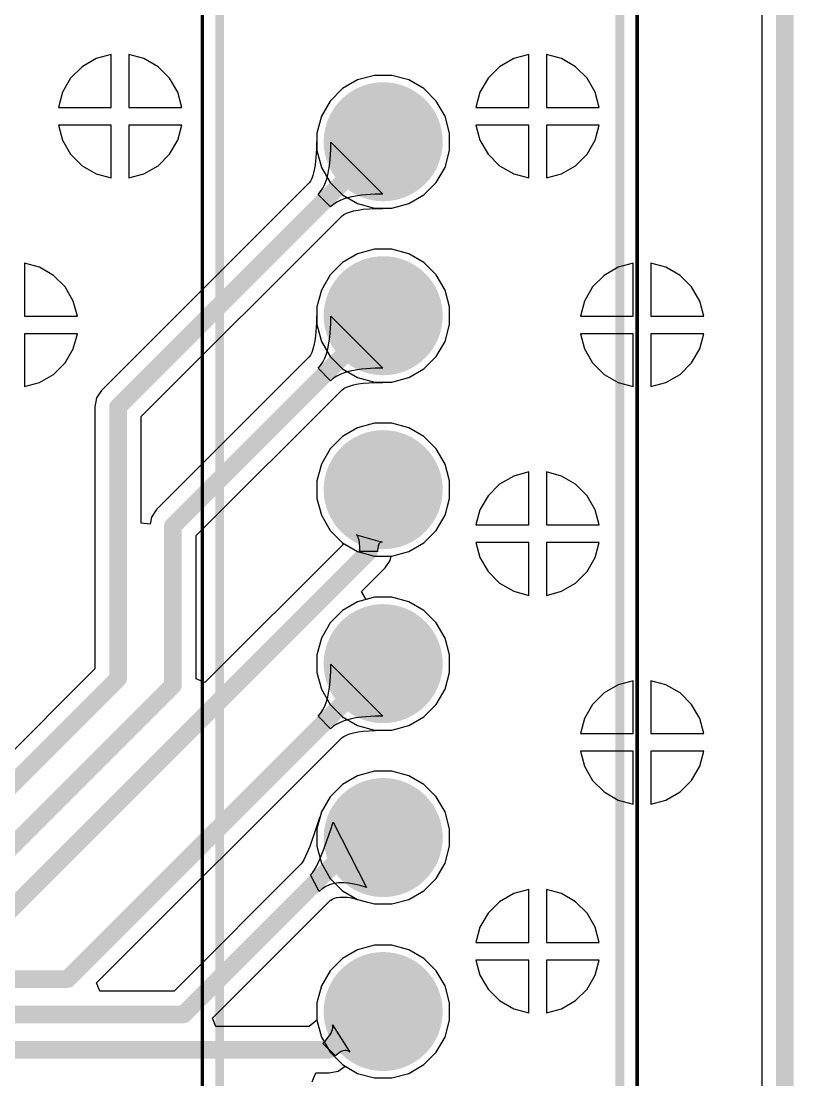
# Model space of a CAD drawing. Header units: inches. Extents: x 1.37 to 4.6, y 1.74 to 5.29.
# Drawn here: x 4.078 to 4.515, y 2.053 to 2.652 of the extents above; entities that cross this region are included whole.
import ezdxf

# ---------------------------------------------------------------- set-up
doc = ezdxf.new("R2010")
doc.units = ezdxf.units.IN
doc.header["$MEASUREMENT"] = 0
for name, color, linetype in [('BottomLayer', 5, 'Continuous'), ('BottomSolder', 6, 'Continuous'), ('KeepOutLayer', 6, 'Continuous'), ('Mechanical13', 56, 'Continuous'), ('Mechanical15', 56, 'Continuous'), ('MultiLayer', 9, 'Continuous'), ('PadHoleLayer', 156, 'Continuous'), ('TopLayer', 1, 'Continuous'), ('TopOverlay', 2, 'Continuous'), ('TopSolder', 216, 'Continuous')]:
    doc.layers.add(name, color=color, linetype=linetype)

# ---------------------------------------------------------------- blocks, each defined once
blk = doc.blocks.new('JST_B8B_XH_A_139')
at = {"layer": 'BottomLayer'}
h = blk.add_hatch(color=5, dxfattribs=at)
edge = h.paths.add_edge_path()
edge.add_arc((-0.34449, -0.02067), 0.02968, 0, 360)
h = blk.add_hatch(color=5, dxfattribs=at)
edge = h.paths.add_edge_path()
edge.add_arc((-0.24606, -0.02067), 0.02968, 0, 360)
h = blk.add_hatch(color=5, dxfattribs=at)
edge = h.paths.add_edge_path()
edge.add_arc((-0.14764, -0.02067), 0.02968, 0, 360)
h = blk.add_hatch(color=5, dxfattribs=at)
edge = h.paths.add_edge_path()
edge.add_arc((-0.04921, -0.02067), 0.02968, 0, 360)
h = blk.add_hatch(color=5, dxfattribs=at)
edge = h.paths.add_edge_path()
edge.add_arc((0.04921, -0.02067), 0.02968, 0, 360)
h = blk.add_hatch(color=5, dxfattribs=at)
edge = h.paths.add_edge_path()
edge.add_arc((0.14764, -0.02067), 0.02968, 0, 360)
at = {"layer": 'BottomSolder'}
h = blk.add_hatch(color=6, dxfattribs=at)
edge = h.paths.add_edge_path()
edge.add_arc((-0.34449, -0.02067), 0.03368, 0, 360)
h = blk.add_hatch(color=6, dxfattribs=at)
edge = h.paths.add_edge_path()
edge.add_arc((-0.24606, -0.02067), 0.03368, 0, 360)
h = blk.add_hatch(color=6, dxfattribs=at)
edge = h.paths.add_edge_path()
edge.add_arc((-0.14764, -0.02067), 0.03368, 0, 360)
h = blk.add_hatch(color=6, dxfattribs=at)
edge = h.paths.add_edge_path()
edge.add_arc((-0.04921, -0.02067), 0.03368, 0, 360)
h = blk.add_hatch(color=6, dxfattribs=at)
edge = h.paths.add_edge_path()
edge.add_arc((0.04921, -0.02067), 0.03368, 0, 360)
h = blk.add_hatch(color=6, dxfattribs=at)
edge = h.paths.add_edge_path()
edge.add_arc((0.14764, -0.02067), 0.03368, 0, 360)
at = {"layer": 'MultiLayer'}
h = blk.add_hatch(color=9, dxfattribs=at)
edge = h.paths.add_edge_path()
edge.add_arc((-0.34449, -0.02067), 0.02968, 0, 360)
h = blk.add_hatch(color=9, dxfattribs=at)
edge = h.paths.add_edge_path()
edge.add_arc((-0.24606, -0.02067), 0.02968, 0, 360)
h = blk.add_hatch(color=9, dxfattribs=at)
edge = h.paths.add_edge_path()
edge.add_arc((-0.14764, -0.02067), 0.02968, 0, 360)
h = blk.add_hatch(color=9, dxfattribs=at)
edge = h.paths.add_edge_path()
edge.add_arc((-0.04921, -0.02067), 0.02968, 0, 360)
h = blk.add_hatch(color=9, dxfattribs=at)
edge = h.paths.add_edge_path()
edge.add_arc((0.04921, -0.02067), 0.02968, 0, 360)
h = blk.add_hatch(color=9, dxfattribs=at)
edge = h.paths.add_edge_path()
edge.add_arc((0.14764, -0.02067), 0.02968, 0, 360)
at = {"layer": 'PadHoleLayer'}
h = blk.add_hatch(color=156, dxfattribs=at)
edge = h.paths.add_edge_path()
edge.add_arc((-0.34449, -0.02067), 0.01969, 0, 360)
h = blk.add_hatch(color=156, dxfattribs=at)
edge = h.paths.add_edge_path()
edge.add_arc((-0.24606, -0.02067), 0.01969, 0, 360)
h = blk.add_hatch(color=156, dxfattribs=at)
edge = h.paths.add_edge_path()
edge.add_arc((-0.14764, -0.02067), 0.01969, 0, 360)
h = blk.add_hatch(color=156, dxfattribs=at)
edge = h.paths.add_edge_path()
edge.add_arc((-0.04921, -0.02067), 0.01969, 0, 360)
h = blk.add_hatch(color=156, dxfattribs=at)
edge = h.paths.add_edge_path()
edge.add_arc((0.04921, -0.02067), 0.01969, 0, 360)
h = blk.add_hatch(color=156, dxfattribs=at)
edge = h.paths.add_edge_path()
edge.add_arc((0.14764, -0.02067), 0.01969, 0, 360)
at = {"layer": 'TopLayer'}
h = blk.add_hatch(color=1, dxfattribs=at)
edge = h.paths.add_edge_path()
edge.add_arc((-0.34449, -0.02067), 0.02968, 0, 360)
h = blk.add_hatch(color=1, dxfattribs=at)
edge = h.paths.add_edge_path()
edge.add_arc((-0.24606, -0.02067), 0.02968, 0, 360)
h = blk.add_hatch(color=1, dxfattribs=at)
edge = h.paths.add_edge_path()
edge.add_arc((-0.14764, -0.02067), 0.02968, 0, 360)
h = blk.add_hatch(color=1, dxfattribs=at)
edge = h.paths.add_edge_path()
edge.add_arc((-0.04921, -0.02067), 0.02968, 0, 360)
h = blk.add_hatch(color=1, dxfattribs=at)
edge = h.paths.add_edge_path()
edge.add_arc((0.04921, -0.02067), 0.02968, 0, 360)
h = blk.add_hatch(color=1, dxfattribs=at)
edge = h.paths.add_edge_path()
edge.add_arc((0.14764, -0.02067), 0.02968, 0, 360)
at = {"layer": 'TopSolder'}
h = blk.add_hatch(color=216, dxfattribs=at)
edge = h.paths.add_edge_path()
edge.add_arc((-0.34449, -0.02067), 0.03368, 0, 360)
h = blk.add_hatch(color=216, dxfattribs=at)
edge = h.paths.add_edge_path()
edge.add_arc((-0.24606, -0.02067), 0.03368, 0, 360)
h = blk.add_hatch(color=216, dxfattribs=at)
edge = h.paths.add_edge_path()
edge.add_arc((-0.14764, -0.02067), 0.03368, 0, 360)
h = blk.add_hatch(color=216, dxfattribs=at)
edge = h.paths.add_edge_path()
edge.add_arc((-0.04921, -0.02067), 0.03368, 0, 360)
h = blk.add_hatch(color=216, dxfattribs=at)
edge = h.paths.add_edge_path()
edge.add_arc((0.04921, -0.02067), 0.03368, 0, 360)
h = blk.add_hatch(color=216, dxfattribs=at)
edge = h.paths.add_edge_path()
edge.add_arc((0.14764, -0.02067), 0.03368, 0, 360)
at = {"layer": 'Mechanical13', "const_width": 0.005}
for points in [[(0.44094, 0.11319), (-0.44094, 0.11319)], [(0.44094, -0.11319), (-0.44094, -0.11319)]]:
    blk.add_lwpolyline(points, dxfattribs=at)
at = {"layer": 'Mechanical15', "const_width": 0.00197}
for points in [[(0.45079, 0.12303), (-0.45079, 0.12303)], [(0.45079, -0.12303), (-0.45079, -0.12303)]]:
    blk.add_lwpolyline(points, dxfattribs=at)
at = {"layer": 'TopOverlay', "const_width": 0.005}
for points in [[(0.44094, 0.11319), (-0.44094, 0.11319)], [(0.44094, -0.11319), (-0.44094, -0.11319)]]:
    blk.add_lwpolyline(points, dxfattribs=at)

msp = doc.modelspace()

# ---------------------------------------------------------------- linework, layer by layer
at = {"layer": 'BottomLayer'}
for p, q in [((4.49687, 4.07678), (4.49687, 1.75813)), ((4.12035, 2.63104), (4.11237, 2.62643)), ((4.12886, 2.63332), (4.12035, 2.63104)), ((4.12886, 2.60342), (4.12886, 2.63332)), ((4.14737, 2.63104), (4.13886, 2.63332)), ((4.13886, 2.63332), (4.13886, 2.60342)), ((4.15535, 2.62643), (4.14737, 2.63104)), ((4.35657, 2.63104), (4.34859, 2.62643)), ((4.36508, 2.63332), (4.35657, 2.63104)), ((4.36508, 2.60342), (4.36508, 2.63332)), ((4.38359, 2.63104), (4.37508, 2.63332)), ((4.37508, 2.63332), (4.37508, 2.60342)), ((4.39157, 2.62643), (4.38359, 2.63104)), ((4.11237, 2.62643), (4.10585, 2.61991)), ((4.16186, 2.61991), (4.15535, 2.62643)), ((4.34859, 2.62643), (4.34207, 2.61991)), ((4.39808, 2.61991), (4.39157, 2.62643)), ((4.10585, 2.61991), (4.10124, 2.61193)), ((4.16647, 2.61193), (4.16186, 2.61991)), ((4.26822, 2.61895), (4.25965, 2.61401)), ((4.27777, 2.62151), (4.26822, 2.61895)), ((4.28766, 2.62151), (4.27777, 2.62151)), ((4.29721, 2.61895), (4.28766, 2.62151)), ((4.30578, 2.61401), (4.29721, 2.61895)), ((4.34207, 2.61991), (4.33746, 2.61193)), ((4.40269, 2.61193), (4.39808, 2.61991)), ((4.10124, 2.61193), (4.09896, 2.60342)), ((4.16875, 2.60342), (4.16647, 2.61193)), ((4.25965, 2.61401), (4.25266, 2.60701)), ((4.31277, 2.60701), (4.30578, 2.61401)), ((4.33746, 2.61193), (4.33518, 2.60342)), ((4.40497, 2.60342), (4.40269, 2.61193)), ((4.25266, 2.60701), (4.24772, 2.59845)), ((4.31771, 2.59845), (4.31277, 2.60701)), ((4.09896, 2.60342), (4.12886, 2.60342)), ((4.13886, 2.60342), (4.16875, 2.60342)), ((4.33518, 2.60342), (4.36508, 2.60342)), ((4.37508, 2.60342), (4.40497, 2.60342)), ((4.24772, 2.59845), (4.24516, 2.5889)), ((4.32027, 2.5889), (4.31771, 2.59845)), ((4.12886, 2.59342), (4.09896, 2.59342)), ((4.09896, 2.59342), (4.10124, 2.58491)), ((4.12886, 2.56353), (4.12886, 2.59342)), ((4.16875, 2.59342), (4.13886, 2.59342)), ((4.13886, 2.59342), (4.13886, 2.56353)), ((4.16647, 2.58491), (4.16875, 2.59342)), ((4.24516, 2.5889), (4.24516, 2.57901)), ((4.32027, 2.57901), (4.32027, 2.5889)), ((4.36508, 2.59342), (4.33518, 2.59342)), ((4.33518, 2.59342), (4.33746, 2.58491)), ((4.36508, 2.56353), (4.36508, 2.59342)), ((4.40497, 2.59342), (4.37508, 2.59342)), ((4.37508, 2.59342), (4.37508, 2.56353)), ((4.40269, 2.58491), (4.40497, 2.59342)), ((4.10124, 2.58491), (4.10585, 2.57693)), ((4.16186, 2.57693), (4.16647, 2.58491)), ((4.33746, 2.58491), (4.34207, 2.57693)), ((4.39808, 2.57693), (4.40269, 2.58491)), ((4.10585, 2.57693), (4.11237, 2.57042)), ((4.15535, 2.57042), (4.16186, 2.57693)), ((4.24516, 2.57901), (4.24772, 2.56945)), ((4.31771, 2.56945), (4.32027, 2.57901)), ((4.34207, 2.57693), (4.34859, 2.57042)), ((4.39157, 2.57042), (4.39808, 2.57693)), ((4.11237, 2.57042), (4.12035, 2.56581)), ((4.14737, 2.56581), (4.15535, 2.57042)), ((4.34859, 2.57042), (4.35657, 2.56581)), ((4.38359, 2.56581), (4.39157, 2.57042)), ((4.12035, 2.56581), (4.12886, 2.56353)), ((4.13886, 2.56353), (4.14737, 2.56581)), ((4.24772, 2.56945), (4.25266, 2.56089)), ((4.31277, 2.56089), (4.31771, 2.56945)), ((4.35657, 2.56581), (4.36508, 2.56353)), ((4.37508, 2.56353), (4.38359, 2.56581)), ((4.25266, 2.56089), (4.25965, 2.5539)), ((4.30578, 2.5539), (4.31277, 2.56089)), ((4.25965, 2.5539), (4.26822, 2.54895)), ((4.29721, 2.54895), (4.30578, 2.5539)), ((4.26822, 2.54895), (4.27777, 2.54639)), ((4.27777, 2.54639), (4.28766, 2.54639)), ((4.28766, 2.54639), (4.29721, 2.54895)), ((4.27777, 2.52309), (4.26822, 2.52053)), ((4.28766, 2.52309), (4.27777, 2.52309)), ((4.29721, 2.52053), (4.28766, 2.52309)), ((4.26822, 2.52053), (4.25965, 2.51558)), ((4.30578, 2.51558), (4.29721, 2.52053)), ((4.08831, 2.51293), (4.0798, 2.51521)), ((4.0798, 2.51521), (4.0798, 2.48531)), ((4.09629, 2.50832), (4.08831, 2.51293)), ((4.25965, 2.51558), (4.25266, 2.50859)), ((4.31277, 2.50859), (4.30578, 2.51558)), ((4.41562, 2.51293), (4.40764, 2.50832)), ((4.42413, 2.51521), (4.41562, 2.51293)), ((4.42413, 2.48531), (4.42413, 2.51521)), ((4.44264, 2.51293), (4.43413, 2.51521)), ((4.43413, 2.51521), (4.43413, 2.48531)), ((4.45062, 2.50832), (4.44264, 2.51293)), ((4.10281, 2.5018), (4.09629, 2.50832)), ((4.25266, 2.50859), (4.24772, 2.50002)), ((4.31771, 2.50002), (4.31277, 2.50859)), ((4.40764, 2.50832), (4.40113, 2.5018)), ((4.45714, 2.5018), (4.45062, 2.50832)), ((4.10742, 2.49382), (4.10281, 2.5018)), ((4.24772, 2.50002), (4.24516, 2.49047)), ((4.32027, 2.49047), (4.31771, 2.50002)), ((4.40113, 2.5018), (4.39652, 2.49382)), ((4.46175, 2.49382), (4.45714, 2.5018)), ((4.1097, 2.48531), (4.10742, 2.49382)), ((4.39652, 2.49382), (4.39424, 2.48531)), ((4.46403, 2.48531), (4.46175, 2.49382)), ((4.24516, 2.49047), (4.24516, 2.48058)), ((4.32027, 2.48058), (4.32027, 2.49047)), ((4.0798, 2.48531), (4.1097, 2.48531)), ((4.24516, 2.48058), (4.24772, 2.47103)), ((4.31771, 2.47103), (4.32027, 2.48058)), ((4.39424, 2.48531), (4.42413, 2.48531)), ((4.43413, 2.48531), (4.46403, 2.48531)), ((4.1097, 2.47531), (4.0798, 2.47531)), ((4.0798, 2.47531), (4.0798, 2.44542)), ((4.10742, 2.4668), (4.1097, 2.47531)), ((4.42413, 2.47531), (4.39424, 2.47531)), ((4.39424, 2.47531), (4.39652, 2.4668)), ((4.42413, 2.44542), (4.42413, 2.47531)), ((4.46403, 2.47531), (4.43413, 2.47531)), ((4.43413, 2.47531), (4.43413, 2.44542)), ((4.46175, 2.4668), (4.46403, 2.47531)), ((4.24772, 2.47103), (4.25266, 2.46246)), ((4.31277, 2.46246), (4.31771, 2.47103)), ((4.10281, 2.45882), (4.10742, 2.4668)), ((4.25266, 2.46246), (4.25965, 2.45547)), ((4.30578, 2.45547), (4.31277, 2.46246)), ((4.39652, 2.4668), (4.40113, 2.45882)), ((4.45714, 2.45882), (4.46175, 2.4668)), ((4.09629, 2.45231), (4.10281, 2.45882)), ((4.40113, 2.45882), (4.40764, 2.45231)), ((4.45062, 2.45231), (4.45714, 2.45882)), ((4.08831, 2.4477), (4.09629, 2.45231)), ((4.25965, 2.45547), (4.26822, 2.45053)), ((4.26822, 2.45053), (4.27777, 2.44797)), ((4.28766, 2.44797), (4.29721, 2.45053)), ((4.29721, 2.45053), (4.30578, 2.45547)), ((4.40764, 2.45231), (4.41562, 2.4477)), ((4.44264, 2.4477), (4.45062, 2.45231)), ((4.0798, 2.44542), (4.08831, 2.4477)), ((4.27777, 2.44797), (4.28766, 2.44797)), ((4.41562, 2.4477), (4.42413, 2.44542)), ((4.43413, 2.44542), (4.44264, 2.4477)), ((4.26822, 2.4221), (4.25965, 2.41716)), ((4.27777, 2.42466), (4.26822, 2.4221)), ((4.28766, 2.42466), (4.27777, 2.42466)), ((4.29721, 2.4221), (4.28766, 2.42466)), ((4.30578, 2.41716), (4.29721, 2.4221)), ((4.25965, 2.41716), (4.25266, 2.41016)), ((4.31277, 2.41016), (4.30578, 2.41716)), ((4.25266, 2.41016), (4.24772, 2.4016)), ((4.31771, 2.4016), (4.31277, 2.41016)), ((4.24772, 2.4016), (4.24516, 2.39205)), ((4.32027, 2.39205), (4.31771, 2.4016)), ((4.36508, 2.3971), (4.35657, 2.39482)), ((4.36508, 2.3672), (4.36508, 2.3971)), ((4.38359, 2.39482), (4.37508, 2.3971)), ((4.37508, 2.3971), (4.37508, 2.3672)), ((4.24516, 2.39205), (4.24516, 2.38216)), ((4.32027, 2.38216), (4.32027, 2.39205)), ((4.34859, 2.39021), (4.34207, 2.38369)), ((4.35657, 2.39482), (4.34859, 2.39021)), ((4.39157, 2.39021), (4.38359, 2.39482)), ((4.39808, 2.38369), (4.39157, 2.39021)), ((4.24516, 2.38216), (4.24772, 2.3726)), ((4.31771, 2.3726), (4.32027, 2.38216)), ((4.34207, 2.38369), (4.33746, 2.37571)), ((4.40269, 2.37571), (4.39808, 2.38369)), ((4.24772, 2.3726), (4.25266, 2.36404)), ((4.31277, 2.36404), (4.31771, 2.3726)), ((4.33746, 2.37571), (4.33518, 2.3672)), ((4.40497, 2.3672), (4.40269, 2.37571)), ((4.33518, 2.3672), (4.36508, 2.3672)), ((4.37508, 2.3672), (4.40497, 2.3672)), ((4.25266, 2.36404), (4.25965, 2.35705)), ((4.30578, 2.35705), (4.31277, 2.36404)), ((4.25965, 2.35705), (4.26822, 2.3521)), ((4.29721, 2.3521), (4.30578, 2.35705)), ((4.36508, 2.3572), (4.33518, 2.3572)), ((4.33518, 2.3572), (4.33746, 2.34869)), ((4.36508, 2.32731), (4.36508, 2.3572)), ((4.40497, 2.3572), (4.37508, 2.3572)), ((4.37508, 2.3572), (4.37508, 2.32731)), ((4.40269, 2.34869), (4.40497, 2.3572)), ((4.26822, 2.3521), (4.27777, 2.34954)), ((4.27777, 2.34954), (4.28766, 2.34954)), ((4.28766, 2.34954), (4.29721, 2.3521)), ((4.33746, 2.34869), (4.34207, 2.34071)), ((4.39808, 2.34071), (4.40269, 2.34869)), ((4.34207, 2.34071), (4.34859, 2.3342)), ((4.39157, 2.3342), (4.39808, 2.34071)), ((4.34859, 2.3342), (4.35657, 2.32959)), ((4.38359, 2.32959), (4.39157, 2.3342)), ((4.27777, 2.32624), (4.26822, 2.32368)), ((4.28766, 2.32624), (4.27777, 2.32624)), ((4.29721, 2.32368), (4.28766, 2.32624)), ((4.35657, 2.32959), (4.36508, 2.32731)), ((4.37508, 2.32731), (4.38359, 2.32959)), ((4.25965, 2.31873), (4.25266, 2.31174)), ((4.26822, 2.32368), (4.25965, 2.31873)), ((4.30578, 2.31873), (4.29721, 2.32368)), ((4.31277, 2.31174), (4.30578, 2.31873)), ((4.25266, 2.31174), (4.24772, 2.30317)), ((4.31771, 2.30317), (4.31277, 2.31174)), ((4.24772, 2.30317), (4.24516, 2.29362)), ((4.32027, 2.29362), (4.31771, 2.30317)), ((4.24516, 2.29362), (4.24516, 2.28373)), ((4.32027, 2.28373), (4.32027, 2.29362)), ((4.24516, 2.28373), (4.24772, 2.27418)), ((4.31771, 2.27418), (4.32027, 2.28373)), ((4.41562, 2.27671), (4.40764, 2.2721)), ((4.42413, 2.27899), (4.41562, 2.27671)), ((4.42413, 2.24909), (4.42413, 2.27899)), ((4.44264, 2.27671), (4.43413, 2.27899)), ((4.43413, 2.27899), (4.43413, 2.24909)), ((4.45062, 2.2721), (4.44264, 2.27671)), ((4.24772, 2.27418), (4.25266, 2.26561)), ((4.31277, 2.26561), (4.31771, 2.27418)), ((4.40764, 2.2721), (4.40113, 2.26558)), ((4.45714, 2.26558), (4.45062, 2.2721)), ((4.25266, 2.26561), (4.25965, 2.25862)), ((4.30578, 2.25862), (4.31277, 2.26561)), ((4.40113, 2.26558), (4.39652, 2.2576)), ((4.46175, 2.2576), (4.45714, 2.26558)), ((4.25965, 2.25862), (4.26822, 2.25368)), ((4.29721, 2.25368), (4.30578, 2.25862)), ((4.26822, 2.25368), (4.27777, 2.25112)), ((4.28766, 2.25112), (4.29721, 2.25368)), ((4.39652, 2.2576), (4.39424, 2.24909)), ((4.46403, 2.24909), (4.46175, 2.2576)), ((4.27777, 2.25112), (4.28766, 2.25112)), ((4.39424, 2.24909), (4.42413, 2.24909)), ((4.43413, 2.24909), (4.46403, 2.24909)), ((4.42413, 2.23909), (4.39424, 2.23909)), ((4.39424, 2.23909), (4.39652, 2.23058)), ((4.42413, 2.2092), (4.42413, 2.23909)), ((4.46403, 2.23909), (4.43413, 2.23909)), ((4.43413, 2.23909), (4.43413, 2.2092)), ((4.46175, 2.23058), (4.46403, 2.23909)), ((4.39652, 2.23058), (4.40113, 2.2226)), ((4.45714, 2.2226), (4.46175, 2.23058)), ((4.26822, 2.22525), (4.25965, 2.22031)), ((4.27777, 2.22781), (4.26822, 2.22525)), ((4.28766, 2.22781), (4.27777, 2.22781)), ((4.29721, 2.22525), (4.28766, 2.22781)), ((4.30578, 2.22031), (4.29721, 2.22525)), ((4.40113, 2.2226), (4.40764, 2.21609)), ((4.45062, 2.21609), (4.45714, 2.2226)), ((4.25965, 2.22031), (4.25266, 2.21331)), ((4.31277, 2.21331), (4.30578, 2.22031)), ((4.25266, 2.21331), (4.24772, 2.20475)), ((4.31771, 2.20475), (4.31277, 2.21331)), ((4.40764, 2.21609), (4.41562, 2.21148)), ((4.41562, 2.21148), (4.42413, 2.2092)), ((4.43413, 2.2092), (4.44264, 2.21148)), ((4.44264, 2.21148), (4.45062, 2.21609)), ((4.24772, 2.20475), (4.24516, 2.1952)), ((4.32027, 2.1952), (4.31771, 2.20475)), ((4.24516, 2.1952), (4.24516, 2.18531)), ((4.32027, 2.18531), (4.32027, 2.1952)), ((4.24516, 2.18531), (4.24772, 2.17575)), ((4.31771, 2.17575), (4.32027, 2.18531)), ((4.24772, 2.17575), (4.25266, 2.16719)), ((4.31277, 2.16719), (4.31771, 2.17575)), ((4.25266, 2.16719), (4.25965, 2.1602)), ((4.30578, 2.1602), (4.31277, 2.16719)), ((4.25965, 2.1602), (4.26822, 2.15525)), ((4.29721, 2.15525), (4.30578, 2.1602)), ((4.35657, 2.1586), (4.34859, 2.15399)), ((4.36508, 2.16088), (4.35657, 2.1586)), ((4.36508, 2.13098), (4.36508, 2.16088)), ((4.38359, 2.1586), (4.37508, 2.16088)), ((4.37508, 2.16088), (4.37508, 2.13098)), ((4.39157, 2.15399), (4.38359, 2.1586)), ((4.26822, 2.15525), (4.27777, 2.15269)), ((4.27777, 2.15269), (4.28766, 2.15269)), ((4.28766, 2.15269), (4.29721, 2.15525)), ((4.34859, 2.15399), (4.34207, 2.14747)), ((4.39808, 2.14747), (4.39157, 2.15399)), ((4.34207, 2.14747), (4.33746, 2.13949)), ((4.40269, 2.13949), (4.39808, 2.14747)), ((4.33746, 2.13949), (4.33518, 2.13098)), ((4.40497, 2.13098), (4.40269, 2.13949)), ((4.26822, 2.12683), (4.25965, 2.12188)), ((4.27777, 2.12938), (4.26822, 2.12683)), ((4.28766, 2.12938), (4.27777, 2.12938)), ((4.29721, 2.12683), (4.28766, 2.12938)), ((4.30578, 2.12188), (4.29721, 2.12683)), ((4.33518, 2.13098), (4.36508, 2.13098)), ((4.37508, 2.13098), (4.40497, 2.13098)), ((4.25965, 2.12188), (4.25266, 2.11489)), ((4.31277, 2.11489), (4.30578, 2.12188)), ((4.36508, 2.12098), (4.33518, 2.12098)), ((4.33518, 2.12098), (4.33746, 2.11247)), ((4.36508, 2.09109), (4.36508, 2.12098)), ((4.40497, 2.12098), (4.37508, 2.12098)), ((4.37508, 2.12098), (4.37508, 2.09109)), ((4.40269, 2.11247), (4.40497, 2.12098)), ((4.25266, 2.11489), (4.24772, 2.10632)), ((4.31771, 2.10632), (4.31277, 2.11489)), ((4.33746, 2.11247), (4.34207, 2.10449)), ((4.39808, 2.10449), (4.40269, 2.11247)), ((4.24772, 2.10632), (4.24516, 2.09677)), ((4.32027, 2.09677), (4.31771, 2.10632)), ((4.34207, 2.10449), (4.34859, 2.09798)), ((4.39157, 2.09798), (4.39808, 2.10449)), ((4.24516, 2.09677), (4.24516, 2.08688)), ((4.32027, 2.08688), (4.32027, 2.09677)), ((4.34859, 2.09798), (4.35657, 2.09337)), ((4.38359, 2.09337), (4.39157, 2.09798)), ((4.35657, 2.09337), (4.36508, 2.09109)), ((4.37508, 2.09109), (4.38359, 2.09337)), ((4.24516, 2.08688), (4.24772, 2.07733)), ((4.31771, 2.07733), (4.32027, 2.08688)), ((4.24772, 2.07733), (4.25266, 2.06876)), ((4.31277, 2.06876), (4.31771, 2.07733)), ((4.25266, 2.06876), (4.25965, 2.06177)), ((4.30578, 2.06177), (4.31277, 2.06876)), ((4.25965, 2.06177), (4.26822, 2.05683)), ((4.29721, 2.05683), (4.30578, 2.06177)), ((4.26822, 2.05683), (4.27777, 2.05427)), ((4.28766, 2.05427), (4.29721, 2.05683)), ((4.27777, 2.05427), (4.28766, 2.05427))]:
    msp.add_line(p, q, dxfattribs=at)
at = {"layer": 'KeepOutLayer', "const_width": 0.01}
msp.add_lwpolyline([(4.51, 1.745), (4.51, 5.045)], dxfattribs=at)
at = {"layer": 'TopLayer'}
for p, q in [((4.49687, 2.82817), (4.49687, 1.75813)), ((4.12035, 2.63104), (4.11237, 2.62643)), ((4.12886, 2.63332), (4.12035, 2.63104)), ((4.12886, 2.60342), (4.12886, 2.63332)), ((4.14737, 2.63104), (4.13886, 2.63332)), ((4.13886, 2.63332), (4.13886, 2.60342)), ((4.15535, 2.62643), (4.14737, 2.63104)), ((4.35657, 2.63104), (4.34859, 2.62643)), ((4.36508, 2.63332), (4.35657, 2.63104)), ((4.36508, 2.60342), (4.36508, 2.63332)), ((4.38359, 2.63104), (4.37508, 2.63332)), ((4.37508, 2.63332), (4.37508, 2.60342)), ((4.39157, 2.62643), (4.38359, 2.63104)), ((4.11237, 2.62643), (4.10585, 2.61991)), ((4.16186, 2.61991), (4.15535, 2.62643)), ((4.34859, 2.62643), (4.34207, 2.61991)), ((4.39808, 2.61991), (4.39157, 2.62643)), ((4.10585, 2.61991), (4.10124, 2.61193)), ((4.16647, 2.61193), (4.16186, 2.61991)), ((4.26822, 2.61895), (4.25965, 2.61401)), ((4.27777, 2.62151), (4.26822, 2.61895)), ((4.28766, 2.62151), (4.27777, 2.62151)), ((4.29721, 2.61895), (4.28766, 2.62151)), ((4.30578, 2.61401), (4.29721, 2.61895)), ((4.34207, 2.61991), (4.33746, 2.61193)), ((4.40269, 2.61193), (4.39808, 2.61991)), ((4.10124, 2.61193), (4.09896, 2.60342)), ((4.16875, 2.60342), (4.16647, 2.61193)), ((4.25965, 2.61401), (4.25266, 2.60701)), ((4.31277, 2.60701), (4.30578, 2.61401)), ((4.33746, 2.61193), (4.33518, 2.60342)), ((4.40497, 2.60342), (4.40269, 2.61193)), ((4.25266, 2.60701), (4.24772, 2.59845)), ((4.31771, 2.59845), (4.31277, 2.60701)), ((4.09896, 2.60342), (4.12886, 2.60342)), ((4.13886, 2.60342), (4.16875, 2.60342)), ((4.33518, 2.60342), (4.36508, 2.60342)), ((4.37508, 2.60342), (4.40497, 2.60342)), ((4.24772, 2.59845), (4.24516, 2.5889)), ((4.32027, 2.5889), (4.31771, 2.59845)), ((4.12886, 2.59342), (4.09896, 2.59342)), ((4.09896, 2.59342), (4.10124, 2.58491)), ((4.12886, 2.56353), (4.12886, 2.59342)), ((4.16875, 2.59342), (4.13886, 2.59342)), ((4.13886, 2.59342), (4.13886, 2.56353)), ((4.16647, 2.58491), (4.16875, 2.59342)), ((4.24516, 2.5889), (4.24516, 2.58445)), ((4.32027, 2.57901), (4.32027, 2.5889)), ((4.36508, 2.59342), (4.33518, 2.59342)), ((4.33518, 2.59342), (4.33746, 2.58491)), ((4.36508, 2.56353), (4.36508, 2.59342)), ((4.40497, 2.59342), (4.37508, 2.59342)), ((4.37508, 2.59342), (4.37508, 2.56353)), ((4.40269, 2.58491), (4.40497, 2.59342)), ((4.10124, 2.58491), (4.10585, 2.57693)), ((4.16186, 2.57693), (4.16647, 2.58491)), ((4.245, 2.58371), (4.24497, 2.57968)), ((4.24516, 2.58445), (4.245, 2.58371)), ((4.253, 2.57938), (4.25303, 2.58365)), ((4.25303, 2.58365), (4.28242, 2.55427)), ((4.33746, 2.58491), (4.34207, 2.57693)), ((4.39808, 2.57693), (4.40269, 2.58491)), ((4.10585, 2.57693), (4.11237, 2.57042)), ((4.15535, 2.57042), (4.16186, 2.57693)), ((4.24497, 2.57968), (4.24449, 2.57257)), ((4.25248, 2.57172), (4.253, 2.57938)), ((4.31771, 2.56945), (4.32027, 2.57901)), ((4.34207, 2.57693), (4.34859, 2.57042)), ((4.39157, 2.57042), (4.39808, 2.57693)), ((4.11237, 2.57042), (4.12035, 2.56581)), ((4.14737, 2.56581), (4.15535, 2.57042)), ((4.24408, 2.56972), (4.24355, 2.56715)), ((4.24449, 2.57257), (4.24408, 2.56972)), ((4.252, 2.56834), (4.25248, 2.57172)), ((4.34859, 2.57042), (4.35657, 2.56581)), ((4.38359, 2.56581), (4.39157, 2.57042)), ((4.12035, 2.56581), (4.12886, 2.56353)), ((4.13886, 2.56353), (4.14737, 2.56581)), ((4.24293, 2.56495), (4.24225, 2.56314)), ((4.24355, 2.56715), (4.24293, 2.56495)), ((4.25057, 2.56245), (4.25136, 2.56524)), ((4.25136, 2.56524), (4.252, 2.56834)), ((4.31277, 2.56089), (4.31771, 2.56945)), ((4.35657, 2.56581), (4.36508, 2.56353)), ((4.37508, 2.56353), (4.38359, 2.56581)), ((4.24086, 2.56066), (4.12343, 2.44323)), ((4.24155, 2.56172), (4.24086, 2.56066)), ((4.24225, 2.56314), (4.24155, 2.56172)), ((4.24729, 2.55582), (4.24853, 2.55774)), ((4.24853, 2.55774), (4.24963, 2.55994)), ((4.24963, 2.55994), (4.25057, 2.56245)), ((4.30578, 2.5539), (4.31277, 2.56089)), ((4.24589, 2.5542), (4.24729, 2.55582)), ((4.25297, 2.54713), (4.24589, 2.5542)), ((4.26121, 2.55181), (4.25871, 2.55086)), ((4.26401, 2.55259), (4.26121, 2.55181)), ((4.2671, 2.55323), (4.26401, 2.55259)), ((4.27049, 2.55372), (4.2671, 2.55323)), ((4.27815, 2.55424), (4.27049, 2.55372)), ((4.28242, 2.55427), (4.27815, 2.55424)), ((4.29721, 2.54895), (4.30578, 2.5539)), ((4.25458, 2.54853), (4.25297, 2.54713)), ((4.2565, 2.54977), (4.25458, 2.54853)), ((4.25871, 2.55086), (4.2565, 2.54977)), ((4.26848, 2.54532), (4.27133, 2.54573)), ((4.27133, 2.54573), (4.27845, 2.54621)), ((4.27845, 2.54621), (4.28248, 2.54624)), ((4.28248, 2.54624), (4.28322, 2.54639)), ((4.28322, 2.54639), (4.28766, 2.54639)), ((4.28766, 2.54639), (4.29721, 2.54895)), ((4.14584, 2.42851), (4.25942, 2.5421)), ((4.25942, 2.5421), (4.26048, 2.54278)), ((4.26048, 2.54278), (4.26191, 2.54349)), ((4.26191, 2.54349), (4.26372, 2.54417)), ((4.26372, 2.54417), (4.26591, 2.54479)), ((4.26591, 2.54479), (4.26848, 2.54532)), ((4.27777, 2.52309), (4.26822, 2.52053)), ((4.28766, 2.52309), (4.27777, 2.52309)), ((4.29721, 2.52053), (4.28766, 2.52309)), ((4.26822, 2.52053), (4.25965, 2.51558)), ((4.30578, 2.51558), (4.29721, 2.52053)), ((4.08831, 2.51293), (4.0798, 2.51521)), ((4.0798, 2.51521), (4.0798, 2.48531)), ((4.09629, 2.50832), (4.08831, 2.51293)), ((4.25965, 2.51558), (4.25266, 2.50859)), ((4.31277, 2.50859), (4.30578, 2.51558)), ((4.41562, 2.51293), (4.40764, 2.50832)), ((4.42413, 2.51521), (4.41562, 2.51293)), ((4.42413, 2.48531), (4.42413, 2.51521)), ((4.44264, 2.51293), (4.43413, 2.51521)), ((4.43413, 2.51521), (4.43413, 2.48531)), ((4.45062, 2.50832), (4.44264, 2.51293)), ((4.10281, 2.5018), (4.09629, 2.50832)), ((4.25266, 2.50859), (4.24772, 2.50002)), ((4.31771, 2.50002), (4.31277, 2.50859)), ((4.40764, 2.50832), (4.40113, 2.5018)), ((4.45714, 2.5018), (4.45062, 2.50832)), ((4.10742, 2.49382), (4.10281, 2.5018)), ((4.24772, 2.50002), (4.24516, 2.49047)), ((4.32027, 2.49047), (4.31771, 2.50002)), ((4.40113, 2.5018), (4.39652, 2.49382)), ((4.46175, 2.49382), (4.45714, 2.5018)), ((4.1097, 2.48531), (4.10742, 2.49382)), ((4.39652, 2.49382), (4.39424, 2.48531)), ((4.46403, 2.48531), (4.46175, 2.49382)), ((4.24516, 2.48603), (4.245, 2.48529)), ((4.24516, 2.49047), (4.24516, 2.48603)), ((4.32027, 2.48058), (4.32027, 2.49047)), ((4.0798, 2.48531), (4.1097, 2.48531)), ((4.24497, 2.48126), (4.24449, 2.47414)), ((4.245, 2.48529), (4.24497, 2.48126)), ((4.25248, 2.4733), (4.253, 2.48096)), ((4.253, 2.48096), (4.25303, 2.48523)), ((4.25303, 2.48523), (4.28242, 2.45584)), ((4.31771, 2.47103), (4.32027, 2.48058)), ((4.39424, 2.48531), (4.42413, 2.48531)), ((4.43413, 2.48531), (4.46403, 2.48531)), ((4.1097, 2.47531), (4.0798, 2.47531)), ((4.0798, 2.47531), (4.0798, 2.44542)), ((4.10742, 2.4668), (4.1097, 2.47531)), ((4.24449, 2.47414), (4.24408, 2.4713)), ((4.42413, 2.47531), (4.39424, 2.47531)), ((4.39424, 2.47531), (4.39652, 2.4668)), ((4.42413, 2.44542), (4.42413, 2.47531)), ((4.46403, 2.47531), (4.43413, 2.47531)), ((4.43413, 2.47531), (4.43413, 2.44542)), ((4.46175, 2.4668), (4.46403, 2.47531)), ((4.24355, 2.46872), (4.24293, 2.46653)), ((4.24408, 2.4713), (4.24355, 2.46872)), ((4.25136, 2.46682), (4.252, 2.46991)), ((4.252, 2.46991), (4.25248, 2.4733)), ((4.31277, 2.46246), (4.31771, 2.47103)), ((4.10281, 2.45882), (4.10742, 2.4668)), ((4.24086, 2.46224), (4.15449, 2.37586)), ((4.24155, 2.46329), (4.24086, 2.46224)), ((4.24225, 2.46472), (4.24155, 2.46329)), ((4.24293, 2.46653), (4.24225, 2.46472)), ((4.24963, 2.46152), (4.25057, 2.46402)), ((4.25057, 2.46402), (4.25136, 2.46682)), ((4.30578, 2.45547), (4.31277, 2.46246)), ((4.39652, 2.4668), (4.40113, 2.45882)), ((4.45714, 2.45882), (4.46175, 2.4668)), ((4.09629, 2.45231), (4.10281, 2.45882)), ((4.24589, 2.45578), (4.24729, 2.4574)), ((4.24729, 2.4574), (4.24853, 2.45931)), ((4.24853, 2.45931), (4.24963, 2.46152)), ((4.40113, 2.45882), (4.40764, 2.45231)), ((4.45062, 2.45231), (4.45714, 2.45882)), ((4.08831, 2.4477), (4.09629, 2.45231)), ((4.25297, 2.44871), (4.24589, 2.45578)), ((4.25458, 2.4501), (4.25297, 2.44871)), ((4.2565, 2.45135), (4.25458, 2.4501)), ((4.25871, 2.45244), (4.2565, 2.45135)), ((4.26121, 2.45338), (4.25871, 2.45244)), ((4.26401, 2.45417), (4.26121, 2.45338)), ((4.2671, 2.45481), (4.26401, 2.45417)), ((4.27049, 2.45529), (4.2671, 2.45481)), ((4.27815, 2.45581), (4.27049, 2.45529)), ((4.28242, 2.45584), (4.27815, 2.45581)), ((4.28766, 2.44797), (4.29721, 2.45053)), ((4.29721, 2.45053), (4.30578, 2.45547)), ((4.40764, 2.45231), (4.41562, 2.4477)), ((4.44264, 2.4477), (4.45062, 2.45231)), ((4.0798, 2.44542), (4.08831, 2.4477)), ((4.25942, 2.44367), (4.26048, 2.44436)), ((4.26048, 2.44436), (4.26191, 2.44507)), ((4.26191, 2.44507), (4.26372, 2.44575)), ((4.26372, 2.44575), (4.26591, 2.44636)), ((4.26591, 2.44636), (4.26848, 2.4469)), ((4.26848, 2.4469), (4.27133, 2.4473)), ((4.27133, 2.4473), (4.27845, 2.44779)), ((4.27845, 2.44779), (4.28248, 2.44781)), ((4.28248, 2.44781), (4.28322, 2.44797)), ((4.28322, 2.44797), (4.28766, 2.44797)), ((4.41562, 2.4477), (4.42413, 2.44542)), ((4.43413, 2.44542), (4.44264, 2.4477)), ((4.12059, 2.43898), (4.11959, 2.43395)), ((4.12343, 2.44323), (4.12059, 2.43898)), ((4.1769, 2.36115), (4.25942, 2.44367)), ((4.11959, 2.43395), (4.11959, 2.28567)), ((4.14584, 2.36806), (4.14584, 2.42851)), ((4.26822, 2.4221), (4.25965, 2.41716)), ((4.27777, 2.42466), (4.26822, 2.4221)), ((4.28766, 2.42466), (4.27777, 2.42466)), ((4.29721, 2.4221), (4.28766, 2.42466)), ((4.30578, 2.41716), (4.29721, 2.4221)), ((4.25965, 2.41716), (4.25266, 2.41016)), ((4.31277, 2.41016), (4.30578, 2.41716)), ((4.25266, 2.41016), (4.24772, 2.4016)), ((4.31771, 2.4016), (4.31277, 2.41016)), ((4.24772, 2.4016), (4.24516, 2.39205)), ((4.32027, 2.39205), (4.31771, 2.4016)), ((4.36508, 2.3971), (4.35657, 2.39482)), ((4.36508, 2.3672), (4.36508, 2.3971)), ((4.38359, 2.39482), (4.37508, 2.3971)), ((4.37508, 2.3971), (4.37508, 2.3672)), ((4.24516, 2.39205), (4.24516, 2.38216)), ((4.32027, 2.38216), (4.32027, 2.39205)), ((4.34859, 2.39021), (4.34207, 2.38369)), ((4.35657, 2.39482), (4.34859, 2.39021)), ((4.39157, 2.39021), (4.38359, 2.39482)), ((4.39808, 2.38369), (4.39157, 2.39021)), ((4.24516, 2.38216), (4.24772, 2.3726)), ((4.31771, 2.3726), (4.32027, 2.38216)), ((4.34207, 2.38369), (4.33746, 2.37571)), ((4.40269, 2.37571), (4.39808, 2.38369)), ((4.15449, 2.37586), (4.15164, 2.37161)), ((4.24772, 2.3726), (4.25266, 2.36404)), ((4.31277, 2.36404), (4.31771, 2.3726)), ((4.33746, 2.37571), (4.33518, 2.3672)), ((4.40497, 2.3672), (4.40269, 2.37571)), ((4.15084, 2.36757), (4.14584, 2.36806)), ((4.15164, 2.37161), (4.15084, 2.36757)), ((4.33518, 2.3672), (4.36508, 2.3672)), ((4.37508, 2.3672), (4.40497, 2.3672)), ((4.1769, 2.28005), (4.1769, 2.36115)), ((4.25266, 2.36404), (4.25965, 2.35705)), ((4.26792, 2.36128), (4.26754, 2.36159)), ((4.26754, 2.36159), (4.2821, 2.35742)), ((4.26827, 2.36082), (4.26792, 2.36128)), ((4.26857, 2.36023), (4.26827, 2.36082)), ((4.26883, 2.35949), (4.26857, 2.36023)), ((4.30578, 2.35705), (4.31277, 2.36404)), ((4.25981, 2.35589), (4.1819, 2.27798)), ((4.25965, 2.35705), (4.25981, 2.35589)), ((4.26905, 2.35861), (4.26883, 2.35949)), ((4.26923, 2.35759), (4.26905, 2.35861)), ((4.26953, 2.35366), (4.26923, 2.35759)), ((4.27978, 2.35482), (4.27966, 2.35401)), ((4.27996, 2.35552), (4.27978, 2.35482)), ((4.28019, 2.35611), (4.27996, 2.35552)), ((4.28047, 2.35659), (4.28019, 2.35611)), ((4.2808, 2.35696), (4.28047, 2.35659)), ((4.28119, 2.35723), (4.2808, 2.35696)), ((4.28162, 2.35738), (4.28119, 2.35723)), ((4.2821, 2.35742), (4.28162, 2.35738)), ((4.29721, 2.3521), (4.30578, 2.35705)), ((4.36508, 2.3572), (4.33518, 2.3572)), ((4.33518, 2.3572), (4.33746, 2.34869)), ((4.36508, 2.32731), (4.36508, 2.3572)), ((4.40497, 2.3572), (4.37508, 2.3572)), ((4.37508, 2.3572), (4.37508, 2.32731)), ((4.40269, 2.34869), (4.40497, 2.3572)), ((4.26955, 2.35207), (4.26953, 2.35366)), ((4.27955, 2.35207), (4.26955, 2.35207)), ((4.27958, 2.3531), (4.27955, 2.35207)), ((4.27966, 2.35401), (4.27958, 2.3531)), ((4.28668, 2.34705), (4.28718, 2.34954)), ((4.28718, 2.34954), (4.28766, 2.34954)), ((4.28766, 2.34954), (4.29721, 2.3521)), ((4.33746, 2.34869), (4.34207, 2.34071)), ((4.39808, 2.34071), (4.40269, 2.34869)), ((4.27051, 2.32947), (4.28383, 2.34279)), ((4.28383, 2.34279), (4.28668, 2.34705)), ((4.34207, 2.34071), (4.34859, 2.3342)), ((4.39157, 2.3342), (4.39808, 2.34071)), ((4.34859, 2.3342), (4.35657, 2.32959)), ((4.38359, 2.32959), (4.39157, 2.3342)), ((4.2731, 2.32498), (4.27051, 2.32947)), ((4.27777, 2.32624), (4.2731, 2.32498)), ((4.28766, 2.32624), (4.27777, 2.32624)), ((4.29721, 2.32368), (4.28766, 2.32624)), ((4.35657, 2.32959), (4.36508, 2.32731)), ((4.37508, 2.32731), (4.38359, 2.32959)), ((4.30578, 2.31873), (4.29721, 2.32368)), ((4.31277, 2.31174), (4.30578, 2.31873)), ((4.31771, 2.30317), (4.31277, 2.31174)), ((4.32027, 2.29362), (4.31771, 2.30317)), ((4.253, 2.28411), (4.25303, 2.28838)), ((4.25303, 2.28838), (4.28242, 2.25899)), ((4.32027, 2.28373), (4.32027, 2.29362)), ((4.11959, 2.28567), (4.03815, 2.20423)), ((4.25248, 2.27645), (4.253, 2.28411)), ((4.31771, 2.27418), (4.32027, 2.28373)), ((4.1819, 2.27798), (4.1769, 2.28005)), ((4.252, 2.27306), (4.25248, 2.27645)), ((4.41562, 2.27671), (4.40764, 2.2721)), ((4.42413, 2.27899), (4.41562, 2.27671)), ((4.42413, 2.24909), (4.42413, 2.27899)), ((4.44264, 2.27671), (4.43413, 2.27899)), ((4.43413, 2.27899), (4.43413, 2.24909)), ((4.45062, 2.2721), (4.44264, 2.27671)), ((4.25136, 2.26997), (4.252, 2.27306)), ((4.31277, 2.26561), (4.31771, 2.27418)), ((4.40764, 2.2721), (4.40113, 2.26558)), ((4.45714, 2.26558), (4.45062, 2.2721)), ((4.24853, 2.26246), (4.24963, 2.26467)), ((4.24963, 2.26467), (4.25057, 2.26717)), ((4.25057, 2.26717), (4.25136, 2.26997)), ((4.30578, 2.25862), (4.31277, 2.26561)), ((4.40113, 2.26558), (4.39652, 2.2576)), ((4.46175, 2.2576), (4.45714, 2.26558)), ((4.24589, 2.25893), (4.24729, 2.26055)), ((4.25297, 2.25186), (4.24589, 2.25893)), ((4.24729, 2.26055), (4.24853, 2.26246)), ((4.27049, 2.25844), (4.2671, 2.25796)), ((4.27815, 2.25896), (4.27049, 2.25844)), ((4.28242, 2.25899), (4.27815, 2.25896)), ((4.29721, 2.25368), (4.30578, 2.25862)), ((4.25458, 2.25325), (4.25297, 2.25186)), ((4.2565, 2.2545), (4.25458, 2.25325)), ((4.25871, 2.25559), (4.2565, 2.2545)), ((4.26121, 2.25653), (4.25871, 2.25559)), ((4.26401, 2.25732), (4.26121, 2.25653)), ((4.2671, 2.25796), (4.26401, 2.25732)), ((4.28766, 2.25112), (4.29721, 2.25368)), ((4.39652, 2.2576), (4.39424, 2.24909)), ((4.46403, 2.24909), (4.46175, 2.2576)), ((4.12058, 2.10798), (4.25942, 2.24682)), ((4.25942, 2.24682), (4.26048, 2.24751)), ((4.26048, 2.24751), (4.26191, 2.24822)), ((4.26191, 2.24822), (4.26372, 2.2489)), ((4.26372, 2.2489), (4.26591, 2.24951)), ((4.26591, 2.24951), (4.26848, 2.25004)), ((4.26848, 2.25004), (4.27133, 2.25045)), ((4.27133, 2.25045), (4.27845, 2.25093)), ((4.27845, 2.25093), (4.28248, 2.25096)), ((4.28248, 2.25096), (4.28322, 2.25112)), ((4.28322, 2.25112), (4.28766, 2.25112)), ((4.39424, 2.24909), (4.42413, 2.24909)), ((4.43413, 2.24909), (4.46403, 2.24909)), ((4.42413, 2.23909), (4.39424, 2.23909)), ((4.39424, 2.23909), (4.39652, 2.23058)), ((4.42413, 2.2092), (4.42413, 2.23909)), ((4.46403, 2.23909), (4.43413, 2.23909)), ((4.43413, 2.23909), (4.43413, 2.2092)), ((4.46175, 2.23058), (4.46403, 2.23909)), ((4.39652, 2.23058), (4.40113, 2.2226)), ((4.45714, 2.2226), (4.46175, 2.23058)), ((4.26822, 2.22525), (4.25965, 2.22031)), ((4.27777, 2.22781), (4.26822, 2.22525)), ((4.28766, 2.22781), (4.27777, 2.22781)), ((4.29721, 2.22525), (4.28766, 2.22781)), ((4.30578, 2.22031), (4.29721, 2.22525)), ((4.40113, 2.2226), (4.40764, 2.21609)), ((4.45062, 2.21609), (4.45714, 2.2226)), ((4.25965, 2.22031), (4.25266, 2.21331)), ((4.31277, 2.21331), (4.30578, 2.22031)), ((4.25266, 2.21331), (4.24772, 2.20475)), ((4.31771, 2.20475), (4.31277, 2.21331)), ((4.40764, 2.21609), (4.41562, 2.21148)), ((4.41562, 2.21148), (4.42413, 2.2092)), ((4.43413, 2.2092), (4.44264, 2.21148)), ((4.44264, 2.21148), (4.45062, 2.21609)), ((4.24772, 2.20475), (4.24697, 2.20196)), ((4.32027, 2.1952), (4.31771, 2.20475)), ((4.24672, 2.2015), (4.24523, 2.19682)), ((4.24673, 2.20152), (4.24672, 2.20151)), ((4.24672, 2.20151), (4.24672, 2.2015)), ((4.24697, 2.20196), (4.24673, 2.20152)), ((4.25284, 2.19427), (4.25437, 2.19906)), ((4.25437, 2.19906), (4.27334, 2.16209)), ((4.24523, 2.19682), (4.24112, 2.18519)), ((4.24861, 2.18228), (4.25284, 2.19427)), ((4.32027, 2.18531), (4.32027, 2.1952)), ((4.24112, 2.18519), (4.23877, 2.17965)), ((4.24607, 2.1763), (4.24861, 2.18228)), ((4.31771, 2.17575), (4.32027, 2.18531)), ((4.2364, 2.17536), (4.1644, 2.10336)), ((4.23693, 2.17615), (4.2364, 2.17536)), ((4.23779, 2.17767), (4.23693, 2.17615)), ((4.23877, 2.17965), (4.23779, 2.17767)), ((4.24489, 2.17391), (4.24607, 2.1763)), ((4.31277, 2.16719), (4.31771, 2.17575)), ((4.24168, 2.16915), (4.24269, 2.17033)), ((4.24644, 2.15976), (4.24168, 2.16915)), ((4.24269, 2.17033), (4.24376, 2.17192)), ((4.24376, 2.17192), (4.24489, 2.17391)), ((4.25022, 2.16256), (4.24823, 2.16131)), ((4.25241, 2.16353), (4.25022, 2.16256)), ((4.2548, 2.1642), (4.25241, 2.16353)), ((4.25739, 2.16458), (4.2548, 2.1642)), ((4.26018, 2.16466), (4.25739, 2.16458)), ((4.26317, 2.16446), (4.26018, 2.16466)), ((4.26636, 2.16396), (4.26317, 2.16446)), ((4.26975, 2.16317), (4.26636, 2.16396)), ((4.27334, 2.16209), (4.26975, 2.16317)), ((4.30578, 2.1602), (4.31277, 2.16719)), ((4.24823, 2.16131), (4.24644, 2.15976)), ((4.25647, 2.15633), (4.2581, 2.15656)), ((4.2581, 2.15656), (4.26003, 2.15662)), ((4.26003, 2.15662), (4.26227, 2.15647)), ((4.26227, 2.15647), (4.26483, 2.15607)), ((4.29721, 2.15525), (4.30578, 2.1602)), ((4.35657, 2.1586), (4.34859, 2.15399)), ((4.36508, 2.16088), (4.35657, 2.1586)), ((4.36508, 2.13098), (4.36508, 2.16088)), ((4.38359, 2.1586), (4.37508, 2.16088)), ((4.37508, 2.16088), (4.37508, 2.13098)), ((4.39157, 2.15399), (4.38359, 2.1586)), ((4.18614, 2.08798), (4.25291, 2.15475)), ((4.25291, 2.15475), (4.25302, 2.15484)), ((4.25302, 2.15484), (4.25399, 2.15545)), ((4.25399, 2.15545), (4.25512, 2.15595)), ((4.25512, 2.15595), (4.25647, 2.15633)), ((4.26483, 2.15607), (4.26768, 2.15541)), ((4.26768, 2.15541), (4.27102, 2.1544)), ((4.27102, 2.1544), (4.27161, 2.15434)), ((4.27161, 2.15434), (4.27777, 2.15269)), ((4.27777, 2.15269), (4.28766, 2.15269)), ((4.28766, 2.15269), (4.29721, 2.15525)), ((4.34859, 2.15399), (4.34207, 2.14747)), ((4.39808, 2.14747), (4.39157, 2.15399)), ((4.34207, 2.14747), (4.33746, 2.13949)), ((4.40269, 2.13949), (4.39808, 2.14747)), ((4.33746, 2.13949), (4.33518, 2.13098)), ((4.40497, 2.13098), (4.40269, 2.13949)), ((4.26822, 2.12683), (4.25965, 2.12188)), ((4.27777, 2.12938), (4.26822, 2.12683)), ((4.28766, 2.12938), (4.27777, 2.12938)), ((4.29721, 2.12683), (4.28766, 2.12938)), ((4.30578, 2.12188), (4.29721, 2.12683)), ((4.33518, 2.13098), (4.36508, 2.13098)), ((4.37508, 2.13098), (4.40497, 2.13098)), ((4.25965, 2.12188), (4.25266, 2.11489)), ((4.31277, 2.11489), (4.30578, 2.12188)), ((4.36508, 2.12098), (4.33518, 2.12098)), ((4.33518, 2.12098), (4.33746, 2.11247)), ((4.36508, 2.09109), (4.36508, 2.12098)), ((4.40497, 2.12098), (4.37508, 2.12098)), ((4.37508, 2.12098), (4.37508, 2.09109)), ((4.40269, 2.11247), (4.40497, 2.12098)), ((4.25266, 2.11489), (4.24772, 2.10632)), ((4.31771, 2.10632), (4.31277, 2.11489)), ((4.33746, 2.11247), (4.34207, 2.10449)), ((4.39808, 2.10449), (4.40269, 2.11247)), ((4.12249, 2.10336), (4.12058, 2.10798)), ((4.1644, 2.10336), (4.12249, 2.10336)), ((4.24772, 2.10632), (4.24516, 2.09677)), ((4.32027, 2.09677), (4.31771, 2.10632)), ((4.34207, 2.10449), (4.34859, 2.09798)), ((4.39157, 2.09798), (4.39808, 2.10449)), ((4.24516, 2.09677), (4.24516, 2.08688)), ((4.32027, 2.08688), (4.32027, 2.09677)), ((4.34859, 2.09798), (4.35657, 2.09337)), ((4.38359, 2.09337), (4.39157, 2.09798)), ((4.35657, 2.09337), (4.36508, 2.09109)), ((4.37508, 2.09109), (4.38359, 2.09337)), ((4.18806, 2.08336), (4.18614, 2.08798)), ((4.24516, 2.08688), (4.24092, 2.08336)), ((4.31771, 2.07733), (4.32027, 2.08688)), ((4.24092, 2.08336), (4.18806, 2.08336)), ((4.25182, 2.07742), (4.25258, 2.07854)), ((4.25258, 2.07854), (4.2532, 2.07962)), ((4.2532, 2.07962), (4.25366, 2.08065)), ((4.25366, 2.08065), (4.25397, 2.08163)), ((4.25397, 2.08163), (4.25413, 2.08257)), ((4.25414, 2.08346), (4.254, 2.0843)), ((4.254, 2.0843), (4.26391, 2.06886)), ((4.25413, 2.08257), (4.25414, 2.08346)), ((4.24864, 2.07377), (4.24985, 2.07503)), ((4.25571, 2.0667), (4.24864, 2.07377)), ((4.24985, 2.07503), (4.25182, 2.07742)), ((4.31277, 2.06876), (4.31771, 2.07733)), ((4.25667, 2.0676), (4.25571, 2.0667)), ((4.2576, 2.06834), (4.25667, 2.0676)), ((4.2585, 2.06894), (4.2576, 2.06834)), ((4.25936, 2.06938), (4.2585, 2.06894)), ((4.2602, 2.06968), (4.25936, 2.06938)), ((4.261, 2.06982), (4.2602, 2.06968)), ((4.26178, 2.0698), (4.261, 2.06982)), ((4.26252, 2.06964), (4.26178, 2.0698)), ((4.26323, 2.06932), (4.26252, 2.06964)), ((4.26391, 2.06886), (4.26323, 2.06932)), ((4.30578, 2.06177), (4.31277, 2.06876)), ((4.2572, 2.0581), (4.26128, 2.06083)), ((4.26128, 2.06083), (4.26822, 2.05683)), ((4.29721, 2.05683), (4.30578, 2.06177)), ((4.24257, 2.05211), (4.24464, 2.05711)), ((4.24464, 2.05711), (4.25217, 2.05711)), ((4.25217, 2.05711), (4.2572, 2.0581)), ((4.26822, 2.05683), (4.27777, 2.05427)), ((4.28766, 2.05427), (4.29721, 2.05683)), ((4.27777, 2.05427), (4.28766, 2.05427))]:
    msp.add_line(p, q, dxfattribs=at)
at = {"layer": 'TopLayer', "const_width": 0.01}
for points in [[(4.13272, 2.43395), (4.28272, 2.58395)], [(4.16377, 2.36658), (4.28272, 2.48553)], [(4.13272, 2.28023), (4.13272, 2.43395)], [(4.27455, 2.37894), (4.28272, 2.3871)], [(4.27455, 2.35207), (4.27455, 2.37894)], [(4.16377, 2.27629), (4.16377, 2.36658)], [(4.05272, 2.13023), (4.27455, 2.35207)], [(4.10427, 2.11023), (4.28272, 2.28868)], [(4.0404, 2.18791), (4.13272, 2.28023)], [(4.03772, 2.15023), (4.16377, 2.27629)], [(4.16983, 2.09023), (4.26985, 2.19025)], [(4.26985, 2.19025), (4.28272, 2.19025)], [(3.87272, 2.11023), (4.10427, 2.11023)], [(4.25217, 2.07023), (4.27377, 2.09183)], [(4.27377, 2.09183), (4.28272, 2.09183)], [(3.83772, 2.09023), (4.16983, 2.09023)], [(3.79772, 2.07023), (4.25217, 2.07023)]]:
    msp.add_lwpolyline(points, dxfattribs=at)
at = {"layer": 'TopLayer', "const_width": 0.005}
for points in [[(4.28022, 2.58395, 1), (4.28522, 2.58395, 1)], [(4.28022, 2.48553, 1), (4.28522, 2.48553, 1)], [(4.13022, 2.43395, 1), (4.13522, 2.43395, 1)], [(4.13022, 2.43395, 1), (4.13522, 2.43395, 1)], [(4.28022, 2.3871, 1), (4.28522, 2.3871, 1)], [(4.27205, 2.37894, 1), (4.27705, 2.37894, 1)], [(4.27205, 2.37894, 1), (4.27705, 2.37894, 1)], [(4.16127, 2.36658, 1), (4.16627, 2.36658, 1)], [(4.16127, 2.36658, 1), (4.16627, 2.36658, 1)], [(4.27205, 2.35207, 1), (4.27705, 2.35207, 1)], [(4.27205, 2.35207, 1), (4.27705, 2.35207, 1)], [(4.28022, 2.28868, 1), (4.28522, 2.28868, 1)], [(4.13022, 2.28023, 1), (4.13522, 2.28023, 1)], [(4.13022, 2.28023, 1), (4.13522, 2.28023, 1)], [(4.16127, 2.27629, 1), (4.16627, 2.27629, 1)], [(4.16127, 2.27629, 1), (4.16627, 2.27629, 1)], [(4.26735, 2.19025, 1), (4.27235, 2.19025, 1)], [(4.26735, 2.19025, 1), (4.27235, 2.19025, 1)], [(4.28022, 2.19025, 1), (4.28522, 2.19025, 1)], [(4.10177, 2.11023, 1), (4.10677, 2.11023, 1)], [(4.10177, 2.11023, 1), (4.10677, 2.11023, 1)], [(4.27127, 2.09183, 1), (4.27627, 2.09183, 1)], [(4.27127, 2.09183, 1), (4.27627, 2.09183, 1)], [(4.28022, 2.09183, 1), (4.28522, 2.09183, 1)], [(4.16733, 2.09023, 1), (4.17233, 2.09023, 1)], [(4.16733, 2.09023, 1), (4.17233, 2.09023, 1)], [(4.24967, 2.07023, 1), (4.25467, 2.07023, 1)], [(4.24967, 2.07023, 1), (4.25467, 2.07023, 1)]]:
    msp.add_lwpolyline(points, format="xyb", close=True, dxfattribs=at)

# ---------------------------------------------------------------- block references
at = {"rotation": 270}
msp.add_blockref('JST_B8B_XH_A_139', (4.30338, 2.23946), dxfattribs=at)

doc.saveas('drawing.dxf')
